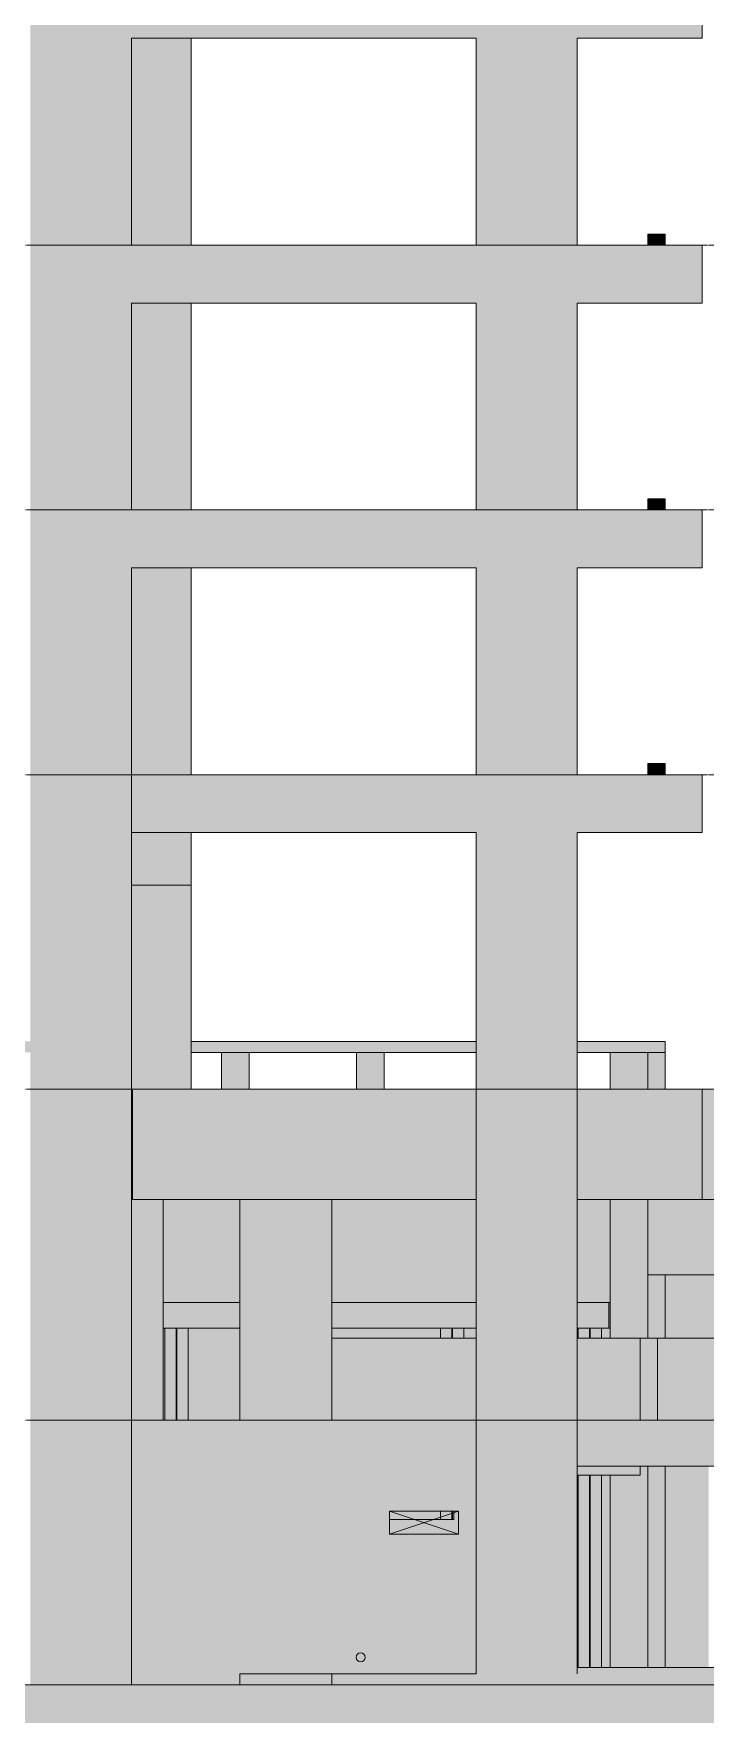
# Model space of a CAD drawing. Header units: centimetres. Extents: x -1897 to 22038, y -1268 to 84208.
# Drawn here: x 5223 to 5954, y 74233 to 76061 of the extents above; entities that cross this region are included whole.
import ezdxf

# ---------------------------------------------------------------- set-up
doc = ezdxf.new("R2010")
doc.units = ezdxf.units.CM
doc.linetypes.add('Centro', pattern=[3.175, 0.635, -0.47625, 1.5875, -0.47625])
for name, color, linetype, lineweight in [('A-FLOR', 7, 'Continuous', 18), ('A-FLOR-LEVL', 7, 'Continuous', 9), ('A-GENM', 7, 'Continuous', 18), ('A-WALL', 7, 'Continuous', 9), ('S-BEAM', 7, 'Continuous', 18), ('S-COLS', 7, 'Continuous', 18), ('S-FNDN', 7, 'Continuous', 9)]:
    doc.layers.add(name, color=color, linetype=linetype, lineweight=lineweight)

# ---------------------------------------------------------------- blocks, each defined once
blk = doc.blocks.new('Estaca W Gerdau - W250X73-4068932-CT103 - CORTE ESQ_ 6PV')
at = {"layer": 'S-FNDN', "true_color": 0xacb7d2}
h = blk.add_hatch(color=9, dxfattribs=at)
h.paths.add_polyline_path([(999.4, 73424), (999.4, 73574), (974, 73574), (974, 73424)], flags=0)
h.paths.add_polyline_path([(999.4, 74553), (999.4, 74653), (974, 74653), (974, 74553)], flags=0)
at = {"layer": 'S-FNDN'}
for p, q in [((974, 74653), (974, 74553)), ((986.3, 74553), (986.3, 74653)), ((987.1, 74653), (987.1, 74553)), ((999.4, 74653), (999.4, 74553)), ((974, 73574), (974, 73423.9)), ((986.3, 73423.9), (986.3, 73574)), ((987.1, 73574), (987.1, 73423.9)), ((999.4, 73574), (999.4, 73423.9))]:
    blk.add_line(p, q, dxfattribs=at)
blk = doc.blocks.new('Estaca W Gerdau - W250X73-V8-CT103 - CORTE ESQ_ 6PV')
at = {"layer": 'S-FNDN', "true_color": 0xacb7d2}
h = blk.add_hatch(color=9, dxfattribs=at)
h.paths.add_polyline_path([(1299.4, 73400), (1299.4, 73574), (1274, 73574), (1274, 73400)], flags=0)
h.paths.add_polyline_path([(1274, 74445), (1288.7, 74445), (1288.7, 74454), (1274, 74454)], flags=0)
h.paths.add_polyline_path([(1288.7, 74642), (1299.4, 74642), (1299.4, 74653), (1274, 74653), (1274, 74642)], flags=0)
at = {"layer": 'S-FNDN'}
for p, q in [((1274, 74653), (1274, 74642)), ((1286.3, 74642), (1286.3, 74653)), ((1287.1, 74653), (1287.1, 74642)), ((1299.4, 74653), (1299.4, 74642)), ((1274, 74454), (1274, 74445)), ((1286.3, 74445), (1286.3, 74454)), ((1287.1, 74454), (1287.1, 74445)), ((1274, 73574), (1274, 73400)), ((1286.3, 73400), (1286.3, 73574)), ((1287.1, 73574), (1287.1, 73400)), ((1299.4, 73574), (1299.4, 73400)), ((1299.4, 73400), (1274, 73400))]:
    blk.add_line(p, q, dxfattribs=at)
blk = doc.blocks.new('Estaca W Gerdau - W250X73-V9-CT103 - CORTE ESQ_ 6PV')
at = {"layer": 'S-FNDN', "true_color": 0xacb7d2}
h = blk.add_hatch(color=9, dxfattribs=at)
h.paths.add_polyline_path([(1449.4, 73400), (1449.4, 73554), (1428.8, 73554), (1428.8, 73574), (1424, 73574), (1424, 73400)], flags=0)
h.paths.add_polyline_path([(1445.1, 74284), (1449.4, 74284), (1449.4, 74493), (1424, 74493), (1424, 74284)], flags=0)
h.paths.add_polyline_path([(1424, 74642), (1449.4, 74642), (1449.4, 74653), (1424, 74653)], flags=0)
at = {"layer": 'S-FNDN'}
for p, q in [((1424, 74653), (1424, 74642)), ((1436.3, 74642), (1436.3, 74653)), ((1437.1, 74653), (1437.1, 74642)), ((1449.4, 74653), (1449.4, 74642)), ((1424, 74493), (1424, 74284)), ((1436.3, 74284), (1436.3, 74493)), ((1437.1, 74493), (1437.1, 74284)), ((1449.4, 74493), (1449.4, 74284)), ((1424, 73574), (1424, 73400)), ((1436.3, 73400), (1436.3, 73554)), ((1437.1, 73554), (1437.1, 73400)), ((1449.4, 73554), (1449.4, 73400)), ((1449.4, 73400), (1424, 73400))]:
    blk.add_line(p, q, dxfattribs=at)
blk = doc.blocks.new('PED_FURO_RETANGULAR_R04_2020 _INSTÂNCIA_ - FURO RET-4024178-CT103 - CORTE ESQ_ 6PV')
at = {"layer": 'A-GENM', "lineweight": 9}
for p, q in [((1293.7, 74429), (1218.7, 74454)), ((1218.7, 74429), (1293.7, 74454))]:
    blk.add_line(p, q, dxfattribs=at)

msp = doc.modelspace()

# ---------------------------------------------------------------- hatches: boundary and pattern name
at = {"layer": 'A-FLOR', "true_color": 0xc0c0c0}
h = msp.add_hatch(color=9, dxfattribs=at)
h.paths.add_polyline_path([(5891.77, 74953), (5910.77, 74953), (5910.77, 74965), (5814.77, 74965), (5814.77, 74953), (5885.42, 74953)], flags=0)
h.paths.add_polyline_path([(5071.77, 74953), (5219.77, 74953), (5219.77, 74965), (5071.77, 74965)], flags=0)
h.paths.add_polyline_path([(5394.77, 74953), (5704.77, 74953), (5704.77, 74965), (5394.77, 74965)], flags=0)
at = {"layer": 'A-WALL', "true_color": 0xc0c0c0}
msp.add_hatch(color=9, dxfattribs=at).paths.add_polyline_path([(5910.77, 74913), (5910.77, 74953), (5891.77, 74953), (5891.77, 74913)], flags=0)
h = msp.add_hatch(color=9, dxfattribs=at)
h.paths.add_polyline_path([(5910.77, 74284), (5910.77, 74503), (5891.77, 74503), (5892.32, 74284)], flags=0)
h.paths.add_polyline_path([(5891.77, 74642), (5910.77, 74642), (5910.77, 74711), (5891.77, 74711), (5891.77, 74644.08)], flags=0)
h = msp.add_hatch(color=9, dxfattribs=at)
h.paths.add_polyline_path([(5509.85, 74265), (5547.77, 74265), (5547.77, 74277), (5447.77, 74277), (5447.77, 74265)], flags=0)
h.paths.add_polyline_path([(5816.04, 74284), (5816.04, 74493), (5814.77, 74493), (5814.77, 74284)], flags=0)
h.paths.add_polyline_path([(5850.77, 74284), (5850.77, 74493), (5841.44, 74493), (5841.44, 74284)], flags=0)
h.paths.add_polyline_path([(5610.76, 74445), (5666.04, 74445), (5666.04, 74454), (5610.76, 74454)], flags=0)
h.paths.add_polyline_path([(5366.04, 74553), (5366.04, 74653), (5364.27, 74653), (5364.27, 74553)], flags=0)
h.paths.add_polyline_path([(5134.28, 74553), (5202.77, 74553), (5202.77, 74653), (5121.77, 74653), (5121.77, 74553)], flags=0)
h.paths.add_polyline_path([(5425.27, 74553), (5447.77, 74553), (5447.77, 74653), (5391.44, 74653), (5391.44, 74553), (5400.27, 74553)], flags=0)
h.paths.add_polyline_path([(5841.44, 74642), (5850.77, 74642), (5850.77, 74681), (5849.29, 74681), (5849.29, 74653), (5841.44, 74653)], flags=0)
h.paths.add_polyline_path([(5699.76, 74642), (5704.77, 74642), (5704.77, 74653), (5691.44, 74653), (5691.44, 74642), (5697.64, 74642)], flags=0)
h.paths.add_polyline_path([(5610.76, 74642), (5666.04, 74642), (5666.04, 74653), (5547.77, 74653), (5547.77, 74642), (5591.77, 74642)], flags=0)
h.paths.add_polyline_path([(5814.77, 74642), (5816.04, 74642), (5816.04, 74653), (5814.77, 74653)], flags=0)
h = msp.add_hatch(color=9, dxfattribs=at)
h.paths.add_polyline_path([(5910.77, 74284), (5958.05, 74284), (5958.05, 74503), (5910.77, 74503), (5910.77, 74375.63)], flags=0)
h.paths.add_polyline_path([(5983.45, 74284), (6047.77, 74284), (6047.77, 74503), (5983.45, 74503), (5983.45, 74375.63)], flags=0)
h.paths.add_polyline_path([(6153.45, 74284), (6155.68, 74284), (6155.32, 74503), (6153.45, 74503), (6153.45, 74375.63)], flags=0)
h.paths.add_polyline_path([(6179.6, 74284), (6298.05, 74284), (6298.05, 74503), (6174.77, 74503), (6174.77, 74284)], flags=0)
h.paths.add_polyline_path([(6468.05, 74284), (6468.05, 74514), (6402.27, 74514), (6402.27, 74284), (6448.78, 74284)], flags=0)
h.paths.add_polyline_path([(6577.77, 74284), (6638.05, 74284), (6638.05, 74514), (6577.77, 74514), (6577.77, 74375.63)], flags=0)
h.paths.add_polyline_path([(6663.45, 74284), (6808.05, 74284), (6808.05, 74514), (6663.45, 74514), (6663.45, 74375.63)], flags=0)
h.paths.add_polyline_path([(6833.45, 74284), (6978.05, 74284), (6978.05, 74514), (6833.45, 74514), (6833.45, 74332.62)], flags=0)
h.paths.add_polyline_path([(6352.27, 74284), (6352.27, 74503), (6323.45, 74503), (6323.45, 74284)], flags=0)
h.paths.add_polyline_path([(6577.77, 74574), (6638.05, 74574), (6638.05, 74580), (6577.77, 74580)], flags=0)
h.paths.add_polyline_path([(6833.45, 74574), (6978.05, 74574), (6978.05, 74580), (6833.45, 74580)], flags=0)
h.paths.add_polyline_path([(6468.05, 74574), (6468.05, 74580), (6402.27, 74580), (6402.27, 74574)], flags=0)
h.paths.add_polyline_path([(6808.05, 74574), (6808.05, 74580), (6663.45, 74580), (6663.45, 74574)], flags=0)
at = {"layer": 'S-BEAM', "true_color": 0xc0c0c0}
for points in [[(5329.77, 76056), (5704.77, 76056), (5704.77, 76119), (5329.77, 76119)], [(5814.77, 76056), (5950.77, 76056), (5950.77, 76119), (5814.77, 76119)], [(5329.77, 75768), (5704.77, 75768), (5704.77, 75831), (5329.77, 75831)], [(5950.77, 75768), (5950.77, 75831), (5814.77, 75831), (5814.77, 75768)], [(5910.77, 75831), (5910.77, 75843), (5891.77, 75843), (5891.77, 75831), (5902.32, 75831)], [(5910.77, 75543.01), (5910.77, 75555.01), (5891.77, 75555.01), (5891.77, 75543.01)], [(5509.85, 75480.01), (5704.77, 75480.01), (5704.77, 75543.01), (5329.77, 75543.01), (5329.77, 75480.01)], [(5814.77, 75480.01), (5950.77, 75480.01), (5950.77, 75543.01), (5814.77, 75543.01), (5814.77, 75508.26)], [(5910.77, 75255.01), (5910.77, 75267), (5891.77, 75267), (5891.77, 75255.01), (5902.32, 75255.01)], [(5329.77, 75192.01), (5704.77, 75192.01), (5704.77, 75255.01), (5329.77, 75255.01)], [(5814.77, 75192.01), (5950.77, 75192.01), (5950.77, 75255.01), (5814.77, 75255.01)], [(5331.04, 74793), (5704.77, 74793), (5704.77, 74913), (5331.04, 74913)], [(5910.77, 74793), (5950.77, 74793), (5950.77, 74913), (5814.77, 74913), (5814.77, 74793), (5885.42, 74793)], [(5950.77, 74793), (6155.68, 74793.02), (6155.68, 74913), (5950.77, 74913), (5950.77, 74834)], [(5883.27, 74553), (5883.27, 74642), (5814.77, 74642), (5814.77, 74553)], [(5885.42, 74553), (5902.27, 74553), (5902.27, 74642), (5883.27, 74642), (5883.27, 74553)], [(5910.77, 74553), (6047.77, 74553), (6047.77, 74642), (5902.27, 74642), (5902.27, 74553)], [(6155.68, 74503), (6155.32, 74553), (5814.77, 74553), (5814.77, 74503), (6155.32, 74503)], [(5883.27, 74493), (5883.27, 74503), (5814.77, 74503), (5814.77, 74493)], [(6155.68, 74265), (6155.68, 74284), (5814.77, 74284), (5814.77, 74265), (6155.09, 74265)], [(5046.17, 74207), (6155.09, 74207), (6155.09, 74265), (5046.17, 74265), (5046.17, 74253)]]:
    msp.add_hatch(color=9, dxfattribs=at).paths.add_polyline_path(points, flags=0)
h = msp.add_hatch(color=9, dxfattribs=at)
h.paths.add_polyline_path([(5547.77, 74681), (5704.77, 74681), (5704.77, 74793), (5547.77, 74793), (5547.77, 74753.17)], flags=0)
h.paths.add_polyline_path([(5447.77, 74681), (5447.77, 74793), (5364.27, 74793), (5364.27, 74681)], flags=0)
h.paths.add_polyline_path([(5814.77, 74681), (5850.77, 74681), (5850.77, 74793), (5814.77, 74793), (5814.77, 74702.95)], flags=0)
h = msp.add_hatch(color=9, dxfattribs=at)
h.paths.add_polyline_path([(5891.77, 74711), (6047.77, 74711), (6047.77, 74793), (5891.77, 74793), (5891.77, 74753.17)], flags=0)
h.paths.add_polyline_path([(6352.27, 74711), (6477.77, 74711), (6477.77, 74793), (6174.77, 74793), (6174.77, 74711), (6261, 74711)], flags=0)
h.paths.add_polyline_path([(6636.57, 74711), (6978.25, 74711), (6978.25, 74793), (6577.77, 74793), (6577.77, 74711)], flags=0)
h.paths.add_polyline_path([(6147.77, 74711), (6155.68, 74711), (6155.68, 74793), (6147.77, 74793), (6147.77, 74713.67)], flags=0)
h = msp.add_hatch(color=9, dxfattribs=at)
h.paths.add_polyline_path([(6577.77, 74620), (6984.91, 74620), (6984.91, 74723), (6978.25, 74723), (6978.25, 74711), (6577.77, 74711), (6577.77, 74684.38)], flags=0)
h.paths.add_polyline_path([(6477.77, 74620), (6477.77, 74711), (6174.77, 74711), (6174.77, 74642), (6402.27, 74642), (6402.27, 74620)], flags=0)
h.paths.add_polyline_path([(5910.77, 74642), (6047.77, 74642), (6047.77, 74711), (5910.77, 74711)], flags=0)
h.paths.add_polyline_path([(6147.77, 74642), (6155.68, 74642), (6155.68, 74711), (6147.77, 74711), (6147.77, 74642.88)], flags=0)
h = msp.add_hatch(color=9, dxfattribs=at)
h.paths.add_polyline_path([(5591.77, 74653), (5704.77, 74653), (5704.77, 74681), (5547.77, 74681), (5547.77, 74653), (5566.77, 74653)], flags=0)
h.paths.add_polyline_path([(5831.02, 74653), (5849.29, 74653), (5849.29, 74681), (5814.77, 74681), (5814.77, 74653)], flags=0)
h.paths.add_polyline_path([(5121.77, 74653), (5202.77, 74653), (5202.77, 74680), (5121.77, 74680)], flags=0)
h.paths.add_polyline_path([(5427.77, 74653), (5447.77, 74653), (5447.77, 74681), (5364.27, 74681), (5364.27, 74653)], flags=0)
h = msp.add_hatch(color=9, dxfattribs=at)
h.paths.add_polyline_path([(5697.64, 74265), (5704.77, 74265), (5704.77, 74277), (5547.77, 74277), (5547.77, 74265), (5680.76, 74265)], flags=0)
h.paths.add_polyline_path([(5579.27, 74290), (5581.77, 74290.67), (5583.6, 74292.5), (5584.27, 74295), (5583.6, 74297.5), (5581.39, 74299.49), (5579.27, 74300), (5576.77, 74299.33), (5574.94, 74297.5), (5574.27, 74295), (5574.94, 74292.5), (5576.77, 74290.67), (5577.97, 74290.17)], flags=0)
h.paths.add_polyline_path([(5685.76, 74429), (5685.76, 74454), (5680.76, 74454), (5680.76, 74445), (5610.76, 74445), (5610.76, 74429), (5680.96, 74429)], flags=0)
h.paths.add_polyline_path([(5640.97, 74553), (5704.77, 74553), (5704.77, 74642), (5547.77, 74642), (5547.77, 74553), (5610.76, 74553)], flags=0)
h = msp.add_hatch(color=9, dxfattribs=at)
h.paths.add_polyline_path([(5363.44, 74265), (5447.77, 74265), (5447.77, 74277), (5704.77, 74277), (5704.77, 74553), (5329.77, 74553), (5329.77, 74265), (5356.79, 74265)], flags=0)
h.paths.add_polyline_path([(5579.27, 74290), (5576.77, 74290.67), (5574.94, 74292.5), (5574.27, 74295), (5574.94, 74297.5), (5576.77, 74299.33), (5579.27, 74300), (5581.77, 74299.33), (5583.6, 74297.5), (5584.27, 74295), (5583.6, 74292.5), (5581.77, 74290.67), (5580.56, 74290.17)], flags=0)
h.paths.add_polyline_path([(5668.94, 74429), (5610.76, 74429), (5610.76, 74454), (5685.76, 74454), (5685.76, 74429)], flags=0)
at = {"layer": 'S-COLS', "true_color": 0xc0c0c0}
for points in [[(5329.77, 75831), (5329.77, 76119), (5219.77, 76119), (5219.77, 75831)], [(5814.77, 75831), (5814.77, 76119), (5704.77, 76119), (5704.77, 75831)], [(5394.77, 75831), (5394.77, 76056), (5329.77, 76056), (5329.77, 75831)], [(5219.77, 75543.01), (5329.77, 75543.01), (5329.77, 75831), (5219.77, 75831)], [(5814.77, 75543.01), (5814.77, 75831), (5704.77, 75831), (5704.77, 75543.01)], [(5329.77, 75543.01), (5394.77, 75543.01), (5394.77, 75768), (5329.77, 75768), (5329.77, 75675.96)], [(5329.77, 75255.01), (5329.77, 75543.01), (5219.77, 75543.01), (5219.77, 75255.01)], [(5704.77, 75255.01), (5814.77, 75255.01), (5814.77, 75543.01), (5704.77, 75543.01), (5704.77, 75480.01)], [(5329.77, 75255.01), (5394.77, 75255.01), (5394.77, 75480.01), (5329.77, 75480.01), (5329.77, 75347.05)], [(5329.77, 74913), (5329.77, 75255.01), (5219.77, 75255.01), (5219.77, 74913), (5322.07, 74913)], [(5814.77, 74913), (5814.77, 75255.01), (5704.77, 75255.01), (5704.77, 74913)], [(5329.77, 74883), (5331.04, 74883), (5331.04, 74913), (5394.77, 74913), (5394.77, 75192.01), (5329.77, 75192.01), (5329.77, 74891.18)], [(5457.77, 74913), (5457.77, 74953), (5427.77, 74953), (5427.77, 74913), (5447.77, 74913)], [(5597.84, 74913), (5604.77, 74913), (5604.77, 74953), (5574.77, 74953), (5574.77, 74913)], [(5219.77, 74553), (5329.77, 74553), (5329.77, 74913), (5219.77, 74913), (5219.77, 74564.4)], [(5814.77, 74553), (5814.77, 74913), (5704.77, 74913), (5704.77, 74553)], [(5364.27, 74553), (5364.27, 74793), (5331.04, 74793), (5331.04, 74883), (5329.77, 74883), (5329.77, 74553)], [(5547.77, 74553), (5547.77, 74793), (5447.77, 74793), (5447.77, 74553), (5509.85, 74553)], [(5238.77, 74265), (5329.77, 74265), (5329.77, 74553), (5219.77, 74553), (5219.77, 74265)], [(5706.27, 74265), (5814.77, 74265), (5814.77, 74553), (5704.77, 74553), (5704.77, 74265)], [(5891.77, 74284), (5891.77, 74503), (5883.27, 74503), (5883.27, 74493), (5850.77, 74493), (5850.77, 74284), (5885.42, 74284)]]:
    msp.add_hatch(color=9, dxfattribs=at).paths.add_polyline_path(points, flags=0)
h = msp.add_hatch(color=9, dxfattribs=at)
h.paths.add_polyline_path([(5883.27, 74642), (5891.77, 74642), (5891.77, 74793), (5850.77, 74793), (5850.77, 74642), (5876.5, 74642)], flags=0)
h.paths.add_polyline_path([(5891.77, 74913), (5891.77, 74953), (5850.77, 74953), (5850.77, 74913), (5885.42, 74913)], flags=0)

# ---------------------------------------------------------------- linework, layer by layer
at = {"layer": 'A-FLOR', "lineweight": 9}
for p, q in [((5394.77, 74965), (5704.77, 74965)), ((5704.77, 74953), (5394.77, 74953)), ((5814.77, 74965), (5910.77, 74965)), ((5910.77, 74953), (5814.77, 74953)), ((5910.77, 74965), (5910.77, 74953))]:
    msp.add_line(p, q, dxfattribs=at)
at = {"layer": 'A-FLOR-LEVL', "linetype": 'Centro'}
for p, q in [((2868.02, 75831), (6666.61, 75831)), ((2868.02, 75543.01), (6666.61, 75543.01)), ((2868.02, 75255.01), (6666.61, 75255.01)), ((2868.02, 74913), (6666.61, 74913)), ((2868.02, 74553), (7636.83, 74553)), ((2868.02, 74265), (7636.83, 74265))]:
    msp.add_line(p, q, dxfattribs=at)
at = {"layer": 'A-WALL'}
for p, q in [((5891.77, 74913), (5891.77, 74953)), ((5910.77, 74953), (5910.77, 74913)), ((5891.77, 74642), (5891.77, 74711)), ((5910.77, 74711), (5910.77, 74642)), ((5891.77, 74284), (5891.77, 74503)), ((5910.77, 74503), (5910.77, 74284))]:
    msp.add_line(p, q, dxfattribs=at)
at = {"layer": 'S-BEAM', "lineweight": 9}
for p, q in [((5950.77, 76119), (5950.77, 76056)), ((5329.77, 76056), (5704.77, 76056)), ((5814.77, 76056), (5950.77, 76056)), ((5329.77, 75831), (5704.77, 75831)), ((5814.77, 75831), (5950.77, 75831)), ((5910.77, 75843), (5891.77, 75843)), ((5891.77, 75843), (5891.77, 75831)), ((5910.77, 75831), (5910.77, 75843)), ((5950.77, 75831), (5950.77, 75768)), ((5329.77, 75768), (5704.77, 75768)), ((5814.77, 75768), (5950.77, 75768)), ((5910.77, 75555.01), (5891.77, 75555.01)), ((5891.77, 75555.01), (5891.77, 75543.01)), ((5910.77, 75543.01), (5910.77, 75555.01)), ((5329.77, 75543.01), (5704.77, 75543.01)), ((5814.77, 75543.01), (5950.77, 75543.01)), ((5950.77, 75543.01), (5950.77, 75480.01)), ((5329.77, 75480.01), (5704.77, 75480.01)), ((5814.77, 75480.01), (5950.77, 75480.01)), ((5910.77, 75267), (5891.77, 75267)), ((5891.77, 75267), (5891.77, 75255.01)), ((5910.77, 75255.01), (5910.77, 75267)), ((5329.77, 75255.01), (5329.77, 75192.01)), ((5329.77, 75255.01), (5704.77, 75255.01)), ((5814.77, 75255.01), (5950.77, 75255.01)), ((5950.77, 75255.01), (5950.77, 75192.01)), ((5329.77, 75192.01), (5704.77, 75192.01)), ((5814.77, 75192.01), (5950.77, 75192.01)), ((5331.04, 74793), (5331.04, 74913)), ((5331.04, 74913), (5704.77, 74913)), ((5704.77, 74793), (5704.77, 74913)), ((5814.77, 74913), (5950.77, 74913)), ((5814.77, 74913), (5814.77, 74793)), ((5950.77, 74913), (5950.77, 74793)), ((5950.77, 74913), (6155.68, 74913)), ((5331.04, 74793), (5704.77, 74793)), ((5814.77, 74793), (5950.77, 74793)), ((5850.77, 74681), (5850.77, 74793)), ((5891.77, 74711), (5891.77, 74793)), ((6155.68, 74793), (5950.77, 74793)), ((6047.77, 74711), (5891.77, 74711)), ((5447.77, 74681), (5364.27, 74681)), ((5704.77, 74681), (5547.77, 74681)), ((5850.77, 74681), (5814.77, 74681)), ((5849.29, 74653), (5849.29, 74681)), ((5447.77, 74653), (5364.27, 74653)), ((5704.77, 74653), (5547.77, 74653)), ((5704.77, 74642), (5547.77, 74642)), ((5849.29, 74653), (5814.77, 74653)), ((5814.77, 74642), (5883.27, 74642)), ((5850.77, 74653), (5849.29, 74653)), ((5902.27, 74642), (5883.27, 74642)), ((5883.27, 74642), (5883.27, 74553)), ((5902.27, 74553), (5902.27, 74642)), ((5902.27, 74642), (6047.77, 74642)), ((5704.77, 74553), (5329.77, 74553)), ((5329.77, 74553), (5329.77, 74265)), ((5704.77, 74277), (5704.77, 74553)), ((5814.77, 74553), (6155.32, 74553)), ((6155.68, 74503), (5814.77, 74503)), ((5814.77, 74493), (5883.27, 74493)), ((5883.27, 74503), (5883.27, 74493)), ((5610.76, 74454), (5685.76, 74454)), ((5610.76, 74429), (5610.76, 74454)), ((5680.76, 74445), (5610.76, 74445)), ((5680.76, 74454), (5680.76, 74445)), ((5685.76, 74454), (5685.76, 74429)), ((5685.76, 74429), (5610.76, 74429)), ((5447.77, 74265), (5447.77, 74277)), ((5447.77, 74277), (5704.77, 74277)), ((5547.77, 74277), (5547.77, 74265)), ((5814.77, 74284), (6155.68, 74284)), ((5046.17, 74265), (6155.09, 74265))]:
    msp.add_line(p, q, dxfattribs=at)
for start, end in [(90, 270), (270, 90)]:
    msp.add_arc((5579.27, 74295), 5, start, end, dxfattribs=at)
at = {"layer": 'S-COLS', "lineweight": 9}
for p, q in [((5329.77, 75831), (5329.77, 76056)), ((5394.77, 75831), (5394.77, 76056)), ((5704.77, 76056), (5704.77, 75831)), ((5814.77, 75831), (5814.77, 76056)), ((5329.77, 75831), (5219.77, 75831)), ((5329.77, 75831), (5219.77, 75831)), ((5814.77, 75831), (5704.77, 75831)), ((5814.77, 75831), (5704.77, 75831)), ((5329.77, 75543.01), (5329.77, 75768)), ((5394.77, 75543.01), (5394.77, 75768)), ((5704.77, 75768), (5704.77, 75543.01)), ((5814.77, 75543.01), (5814.77, 75768)), ((5329.77, 75543.01), (5219.77, 75543.01)), ((5329.77, 75543.01), (5219.77, 75543.01)), ((5814.77, 75543.01), (5704.77, 75543.01)), ((5814.77, 75543.01), (5704.77, 75543.01)), ((5329.77, 75255.01), (5329.77, 75480.01)), ((5394.77, 75255.01), (5394.77, 75480.01)), ((5704.77, 75480.01), (5704.77, 75255.01)), ((5814.77, 75255.01), (5814.77, 75480.01)), ((5329.77, 75255.01), (5219.77, 75255.01)), ((5329.77, 75255.01), (5219.77, 75255.01)), ((5329.77, 75255.01), (5329.77, 74913)), ((5814.77, 75255.01), (5704.77, 75255.01)), ((5814.77, 75255.01), (5704.77, 75255.01)), ((5394.77, 75135.01), (5394.77, 75192.01)), ((5394.77, 74913), (5394.77, 75192.01)), ((5704.77, 75192.01), (5704.77, 74913)), ((5814.77, 74913), (5814.77, 75192.01)), ((5394.77, 75135.01), (5329.77, 75135.01)), ((5427.77, 74953), (5427.77, 74913)), ((5457.77, 74913), (5457.77, 74953)), ((5574.77, 74953), (5574.77, 74913)), ((5604.77, 74913), (5604.77, 74953)), ((5850.77, 74953), (5850.77, 74913)), ((5329.77, 74913), (5219.77, 74913)), ((5329.77, 74913), (5219.77, 74913)), ((5329.77, 74913), (5329.77, 74553)), ((5814.77, 74913), (5704.77, 74913)), ((5704.77, 74913), (5704.77, 74553)), ((5814.77, 74913), (5704.77, 74913)), ((5814.77, 74913), (5814.77, 74553)), ((5331.04, 74883), (5329.77, 74883)), ((5364.27, 74553), (5364.27, 74793)), ((5447.77, 74793), (5447.77, 74553)), ((5547.77, 74553), (5547.77, 74793)), ((5850.77, 74793), (5850.77, 74642)), ((5329.77, 74553), (5219.77, 74553)), ((5329.77, 74553), (5219.77, 74553)), ((5329.77, 74553), (5329.77, 74265)), ((5704.77, 74553), (5704.77, 74277)), ((5814.77, 74553), (5704.77, 74553)), ((5814.77, 74553), (5704.77, 74553)), ((5814.77, 74553), (5814.77, 74277)), ((5850.77, 74493), (5850.77, 74284))]:
    msp.add_line(p, q, dxfattribs=at)

# ---------------------------------------------------------------- block references
at = {"layer": 'A-GENM', "lineweight": 9}
msp.add_blockref('PED_FURO_RETANGULAR_R04_2020 _INSTÂNCIA_ - FURO RET-4024178-CT103 - CORTE ESQ_ 6PV', (4392.02, 0), dxfattribs=at)
at = {"layer": 'S-FNDN'}
for name in ['Estaca W Gerdau - W250X73-4068932-CT103 - CORTE ESQ_ 6PV', 'Estaca W Gerdau - W250X73-V8-CT103 - CORTE ESQ_ 6PV', 'Estaca W Gerdau - W250X73-V9-CT103 - CORTE ESQ_ 6PV']:
    msp.add_blockref(name, (4392.02, 0), dxfattribs=at)

doc.saveas('drawing.dxf')
